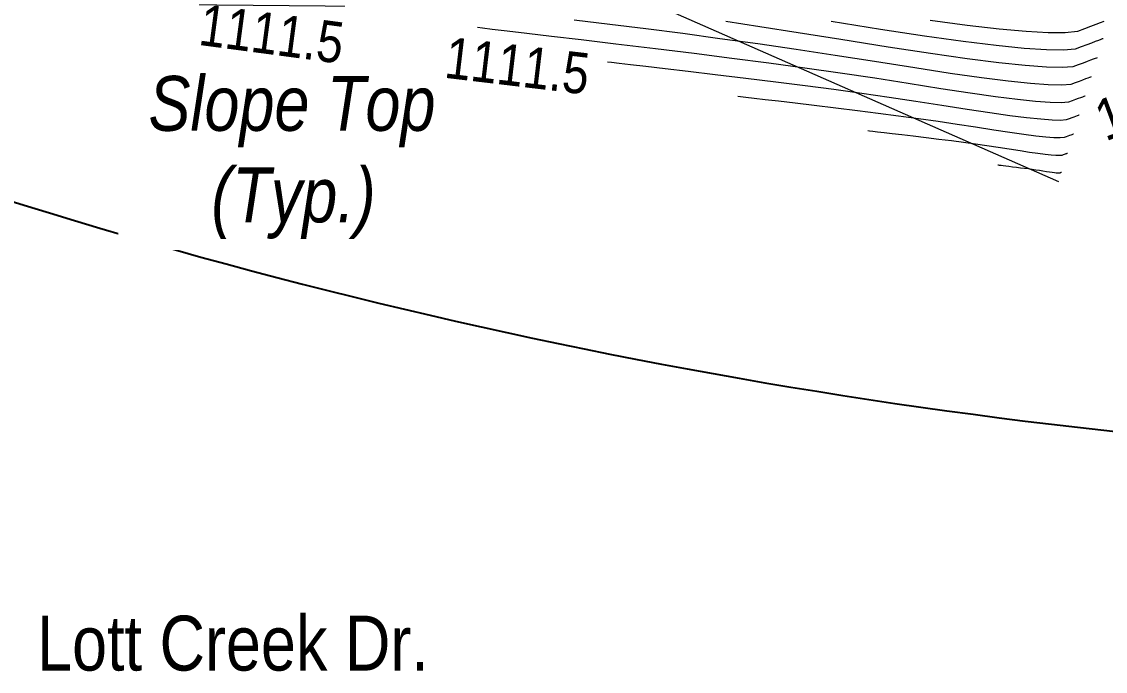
# Model space of a CAD drawing. Extents: x -19176 to -17597, y 5652440 to 5654285.
# Drawn here: x -17834.13 to -17814.41, y 5653097.35 to 5653109.18 of the extents above; entities that cross this region are included whole.
import ezdxf

# ---------------------------------------------------------------- set-up
doc = ezdxf.new("R2010")
doc.units = 0
doc.header["$LTSCALE"] = 5
doc.layers.add('C-TOPO-MAJR', color=7, linetype='Continuous', lineweight=15, true_color=0xd3aa5f)
doc.layers.add('C-TOPO-MINR', color=7, linetype='Continuous', lineweight=13, true_color=0xe9d5af)
doc.layers.add('C-TOPO-MAJR-TEXT', color=7, linetype='Continuous', true_color=0x644b1b)
doc.layers.add('L-TITLEDB', color=4, linetype='Continuous')
doc.layers.add('L-TITLEDB-T', color=4, linetype='Continuous')
doc.layers.add('T-ELEVATION', color=48, linetype='Continuous', lineweight=18)
doc.layers.add('T-TEXT', color=48, linetype='Continuous', lineweight=18)
doc.styles.add('80L', font='ARIALN.TTF', dxfattribs={"height": 10})
doc.styles.get("Standard").update_dxf_attribs({"font": 'ARIALN.TTF'})

msp = doc.modelspace()

# ---------------------------------------------------------------- linework, layer by layer
at = {"layer": 'C-TOPO-MAJR', "flags": 128}
for points in [[(-17814.44, 5653109.183), (-17814.504, 5653109.159), (-17814.584, 5653109.13), (-17814.68, 5653109.094), (-17814.792, 5653109.052), (-17814.92, 5653109.004), (-17815.139, 5653108.98), (-17815.449, 5653108.978), (-17815.849, 5653109), (-17816.34, 5653109.044), (-17816.922, 5653109.112), (-17817.595, 5653109.203)], [(-17814.885, 5653107.479), (-17814.885, 5653107.479), (-17814.892, 5653107.477), (-17814.905, 5653107.472), (-17814.924, 5653107.465), (-17814.951, 5653107.455), (-17814.983, 5653107.443), (-17815.023, 5653107.428), (-17815.068, 5653107.411), (-17815.121, 5653107.392), (-17815.224, 5653107.384), (-17815.379, 5653107.388), (-17815.585, 5653107.403), (-17815.843, 5653107.43), (-17816.151, 5653107.469), (-17816.511, 5653107.52), (-17816.922, 5653107.582), (-17817.384, 5653107.656), (-17817.858, 5653107.729), (-17818.344, 5653107.801), (-17818.842, 5653107.872), (-17819.352, 5653107.943), (-17819.875, 5653108.012), (-17820.409, 5653108.08), (-17820.955, 5653108.147), (-17821.513, 5653108.214), (-17822.002, 5653108.272), (-17822.42, 5653108.321), (-17822.769, 5653108.363), (-17823.048, 5653108.396), (-17823.258, 5653108.421), (-17823.397, 5653108.437), (-17823.467, 5653108.446), (-17823.467, 5653108.446)]]:
    msp.add_lwpolyline(points, dxfattribs=at)
at = {"layer": 'C-TOPO-MINR', "flags": 128}
for points in [[(-17814.777, 5653107.827), (-17814.777, 5653107.827), (-17814.785, 5653107.824), (-17814.802, 5653107.818), (-17814.828, 5653107.808), (-17814.861, 5653107.796), (-17814.904, 5653107.78), (-17814.954, 5653107.761), (-17815.013, 5653107.739), (-17815.081, 5653107.714), (-17815.214, 5653107.704), (-17815.414, 5653107.709), (-17815.679, 5653107.729), (-17816.011, 5653107.764), (-17816.408, 5653107.814), (-17816.872, 5653107.88), (-17817.401, 5653107.96), (-17817.996, 5653108.055), (-17818.607, 5653108.149), (-17819.234, 5653108.242), (-17819.876, 5653108.334), (-17820.533, 5653108.424), (-17821.206, 5653108.513), (-17821.894, 5653108.601), (-17822.598, 5653108.688), (-17823.317, 5653108.773), (-17823.946, 5653108.848), (-17824.486, 5653108.912), (-17824.935, 5653108.966), (-17825.295, 5653109.008), (-17825.565, 5653109.04), (-17825.745, 5653109.062), (-17825.834, 5653109.072), (-17825.834, 5653109.072)], [(-17814.669, 5653108.175), (-17814.669, 5653108.175), (-17814.679, 5653108.171), (-17814.7, 5653108.164), (-17814.731, 5653108.152), (-17814.772, 5653108.137), (-17814.824, 5653108.117), (-17814.886, 5653108.094), (-17814.958, 5653108.067), (-17815.041, 5653108.037), (-17815.204, 5653108.024), (-17815.448, 5653108.03), (-17815.773, 5653108.055), (-17816.179, 5653108.098), (-17816.665, 5653108.159), (-17817.232, 5653108.239), (-17817.88, 5653108.337), (-17818.609, 5653108.454), (-17819.328, 5653108.566), (-17820.036, 5653108.673), (-17820.735, 5653108.774), (-17821.423, 5653108.871), (-17822.101, 5653108.963), (-17822.769, 5653109.05), (-17823.427, 5653109.132), (-17824.075, 5653109.209)], [(-17814.561, 5653108.523), (-17814.561, 5653108.523), (-17814.573, 5653108.519), (-17814.597, 5653108.509), (-17814.634, 5653108.496), (-17814.683, 5653108.478), (-17814.744, 5653108.455), (-17814.817, 5653108.428), (-17814.903, 5653108.396), (-17815.001, 5653108.359), (-17815.194, 5653108.345), (-17815.483, 5653108.352), (-17815.867, 5653108.381), (-17816.347, 5653108.432), (-17816.922, 5653108.504), (-17817.593, 5653108.599), (-17818.36, 5653108.715), (-17819.222, 5653108.853), (-17820.002, 5653108.977), (-17820.699, 5653109.087), (-17821.314, 5653109.182)], [(-17814.453, 5653108.871), (-17814.453, 5653108.871), (-17814.467, 5653108.866), (-17814.495, 5653108.855), (-17814.537, 5653108.839), (-17814.594, 5653108.818), (-17814.664, 5653108.792), (-17814.749, 5653108.761), (-17814.848, 5653108.724), (-17814.96, 5653108.682), (-17815.172, 5653108.663), (-17815.481, 5653108.668), (-17815.889, 5653108.695), (-17816.395, 5653108.746), (-17816.999, 5653108.821), (-17817.701, 5653108.918), (-17818.502, 5653109.039), (-17819.401, 5653109.183)], [(-17814.993, 5653107.131), (-17814.993, 5653107.131), (-17814.998, 5653107.13), (-17815.007, 5653107.126), (-17815.021, 5653107.121), (-17815.04, 5653107.114), (-17815.063, 5653107.105), (-17815.091, 5653107.095), (-17815.124, 5653107.083), (-17815.161, 5653107.069), (-17815.235, 5653107.063), (-17815.345, 5653107.066), (-17815.491, 5653107.077), (-17815.674, 5653107.097), (-17815.894, 5653107.124), (-17816.15, 5653107.16), (-17816.442, 5653107.205), (-17816.771, 5653107.257), (-17817.108, 5653107.309), (-17817.454, 5653107.361), (-17817.809, 5653107.411), (-17818.172, 5653107.461), (-17818.543, 5653107.51), (-17818.923, 5653107.559), (-17819.312, 5653107.607), (-17819.709, 5653107.654), (-17820.057, 5653107.695), (-17820.355, 5653107.731), (-17820.603, 5653107.76), (-17820.801, 5653107.784), (-17820.95, 5653107.801), (-17821.05, 5653107.813), (-17821.099, 5653107.819), (-17821.099, 5653107.819)], [(-17815.101, 5653106.783), (-17815.101, 5653106.783), (-17815.104, 5653106.782), (-17815.11, 5653106.78), (-17815.118, 5653106.777), (-17815.129, 5653106.773), (-17815.143, 5653106.768), (-17815.159, 5653106.762), (-17815.179, 5653106.755), (-17815.201, 5653106.746), (-17815.245, 5653106.743), (-17815.31, 5653106.745), (-17815.398, 5653106.751), (-17815.506, 5653106.763), (-17815.637, 5653106.779), (-17815.789, 5653106.801), (-17815.963, 5653106.827), (-17816.158, 5653106.858), (-17816.359, 5653106.889), (-17816.565, 5653106.92), (-17816.775, 5653106.95), (-17816.991, 5653106.979), (-17817.212, 5653107.009), (-17817.438, 5653107.038), (-17817.669, 5653107.066), (-17817.905, 5653107.094), (-17818.112, 5653107.119), (-17818.289, 5653107.14), (-17818.437, 5653107.157), (-17818.555, 5653107.171), (-17818.643, 5653107.182), (-17818.702, 5653107.189), (-17818.732, 5653107.192), (-17818.732, 5653107.192)], [(-17815.209, 5653106.436), (-17815.209, 5653106.436), (-17815.21, 5653106.435), (-17815.212, 5653106.435), (-17815.215, 5653106.434), (-17815.218, 5653106.432), (-17815.223, 5653106.431), (-17815.228, 5653106.429), (-17815.234, 5653106.426), (-17815.241, 5653106.424), (-17815.255, 5653106.423), (-17815.276, 5653106.423), (-17815.304, 5653106.425), (-17815.338, 5653106.429), (-17815.38, 5653106.434), (-17815.428, 5653106.441), (-17815.483, 5653106.449), (-17815.546, 5653106.459), (-17815.609, 5653106.469), (-17815.675, 5653106.479), (-17815.742, 5653106.488), (-17815.811, 5653106.498), (-17815.881, 5653106.507), (-17815.953, 5653106.516), (-17816.026, 5653106.525), (-17816.101, 5653106.534), (-17816.167, 5653106.542), (-17816.223, 5653106.549), (-17816.27, 5653106.554), (-17816.308, 5653106.559), (-17816.336, 5653106.562), (-17816.355, 5653106.565), (-17816.364, 5653106.566), (-17816.364, 5653106.566)]]:
    msp.add_lwpolyline(points, dxfattribs=at)
at = {"layer": 'L-TITLEDB'}
msp.add_arc((-17802.92, 5653206.096), 104.989, 247.76903, 264.4847, dxfattribs=at)
msp.add_arc((-17802.92, 5653206.096), 104.989, 247.76903, 264.4847, dxfattribs=at)
at = {"layer": 'T-ELEVATION', "ltscale": 0.1, "flags": 128}
msp.add_lwpolyline([(-17849.287, 5653115.022), (-17841.992, 5653112.022), (-17833.201, 5653109.511), (-17827.293, 5653109.458), (-17822.735, 5653109.554), (-17815.26, 5653106.273)], dxfattribs=at)

# ---------------------------------------------------------------- texts
at = {"layer": 'C-TOPO-MAJR-TEXT', "char_height": 0.75, "attachment_point": 5}
for insert, rotation in [((-17829.578, 5653108.954, 1111.5), 352.4294), ((-17825.109, 5653108.374, 1111.5), 353.2251)]:
    msp.add_mtext('1111.5', dxfattribs=dict(at, insert=insert, rotation=rotation))
at = {"layer": 'L-TITLEDB-T', "insert": (-17833.895, 5653098.365), "char_height": 1, "attachment_point": 1, "style": '80L'}
msp.add_mtext_dynamic_manual_height_columns('\\pi0.045928;Lott Creek Dr.', width=7.04206, gutter_width=50, heights=[0], dxfattribs=at)

# ---------------------------------------------------------------- next in the draw order: texts
at = {"layer": 'C-TOPO-MAJR-TEXT', "insert": (-17813.305, 5653107.803, 1111.5), "char_height": 0.75, "attachment_point": 5, "rotation": 20.427, "bg_fill": 3, "box_fill_scale": 1.15, "bg_fill_color": 256, "bg_fill_true_color": 256, "bg_fill_transparency": 0}
msp.add_mtext('1111.5', dxfattribs=at)
at = {"layer": 'T-TEXT', "insert": (-17831.867, 5653108.193), "char_height": 1, "attachment_point": 1, "style": '80L', "bg_fill": 2}
msp.add_mtext_dynamic_manual_height_columns('\\pi0.045587;{\\fArial Narrow|b0|i1|c0|p34;Slope Top\\P\\pi1.1899;(Typ.)}', width=5.20782, gutter_width=50, heights=[0], dxfattribs=at)

doc.saveas('drawing.dxf')
